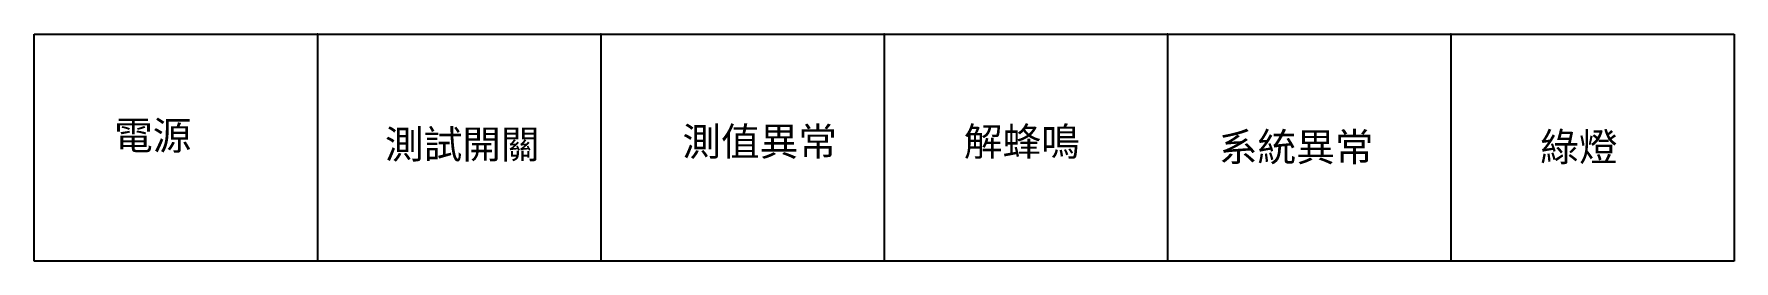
# Model space of a CAD drawing. Header units: millimetres. Extents: x 52 to 202, y 179 to 199.
import ezdxf

# ---------------------------------------------------------------- set-up
doc = ezdxf.new("R2010")
doc.units = ezdxf.units.MM
doc.styles.get("Standard").update_dxf_attribs({"font": 'arial.ttf'})

msp = doc.modelspace()

# ---------------------------------------------------------------- linework, layer by layer
for p, q in [((51.88, 199.47), (201.88, 199.47)), ((51.88, 179.47), (51.88, 199.47)), ((76.88, 199.47), (76.88, 179.47)), ((101.88, 199.47), (101.88, 179.47)), ((126.88, 199.47), (126.88, 179.47)), ((151.88, 199.47), (151.88, 179.47)), ((176.88, 199.47), (176.88, 179.47)), ((201.88, 199.47), (201.88, 179.47)), ((201.88, 179.47), (51.88, 179.47))]:
    msp.add_line(p, q)
for p in [(76.88, 199.47), (101.88, 199.47), (126.88, 199.47), (151.88, 199.47), (176.88, 199.47)]:
    msp.add_point(p)

# ---------------------------------------------------------------- texts
at = {"char_height": 2.5, "attachment_point": 1}
for s, insert in [('{\\fPMingLiU|b0|i0|c136|p18;電源}', (58.95, 191.78)), ('{\\fPMingLiU|b0|i0|c136|p18;測試開關}', (82.85, 191.01)), ('{\\fPMingLiU|b0|i0|c136|p18;測值異常}', (109.09, 191.25)), ('{\\fPMingLiU|b0|i0|c136|p18;解蜂鳴}', (133.93, 191.25)), ('{\\fPMingLiU|b0|i0|c136|p18;系統異常}', (156.43, 190.77)), ('{\\fPMingLiU|b0|i0|c136|p18;綠燈}', (184.79, 190.77))]:
    msp.add_mtext_dynamic_manual_height_columns(s, width=15.4664, gutter_width=12.5, heights=[0], dxfattribs=dict(at, insert=insert))

doc.saveas('drawing.dxf')
